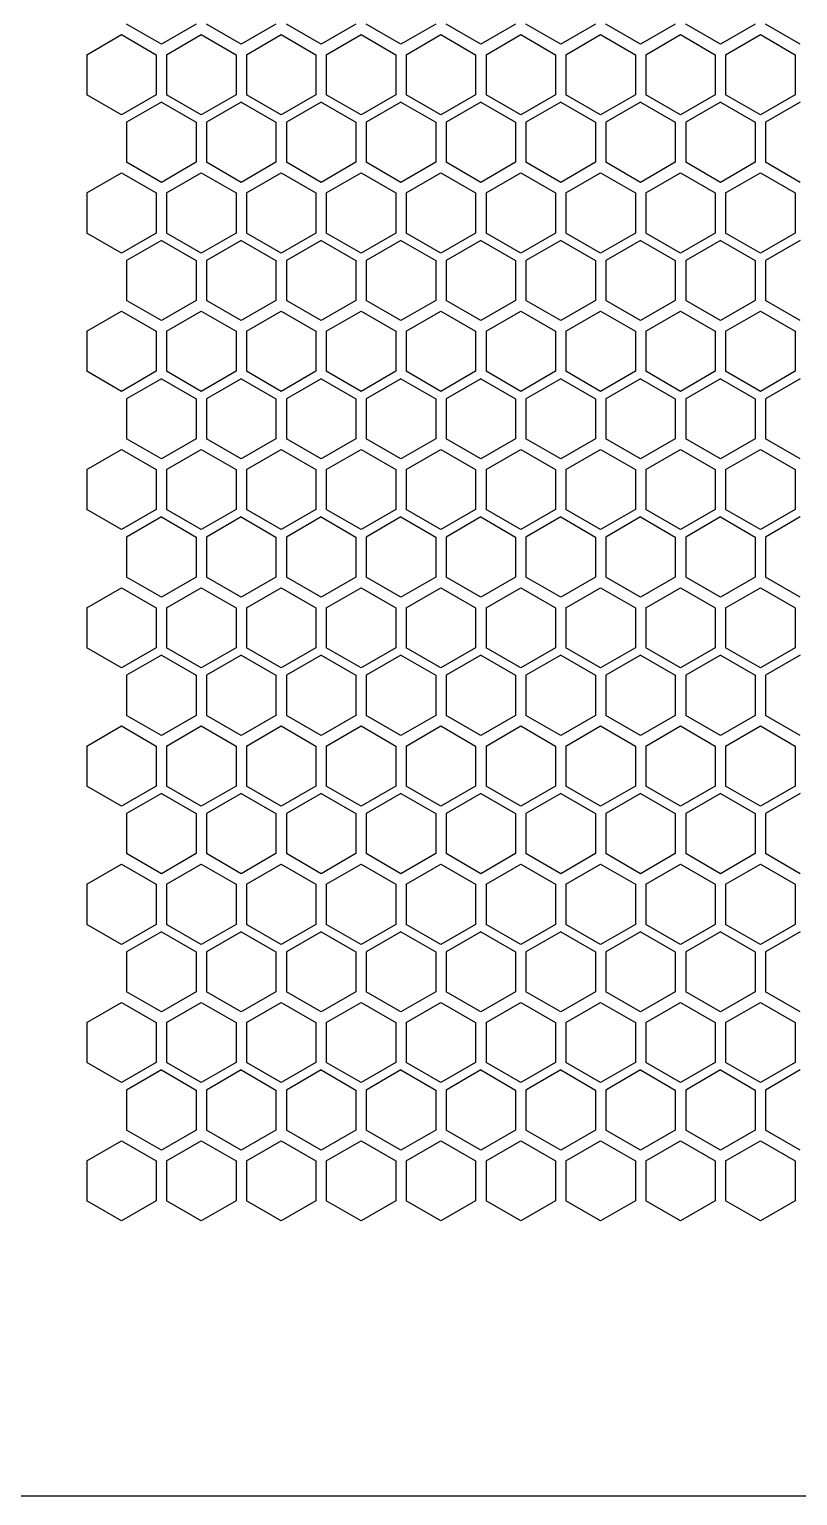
# Model space of a CAD drawing. Header units: millimetres. Extents: x 55614 to 110757, y -66981 to -47484.
# Drawn here: x 78758 to 78846.5, y -54845.5 to -54676.6 of the extents above; entities that cross this region are included whole.
import ezdxf

# ---------------------------------------------------------------- set-up
doc = ezdxf.new("R2010")
doc.units = ezdxf.units.MM
doc.layers.add('4215-0412-2-1_0', color=7, linetype='Continuous')
doc.layers.add('THICK', color=7, linetype='Continuous', lineweight=0)

# ---------------------------------------------------------------- blocks, each defined once
blk = doc.blocks.new('RU67I6756')
at = {"layer": '4215-0412-2-1_0', "color": 0, "linetype": 'Continuous'}
for p, q in [((25474.06, 16458.6), (25470.06, 16460.91)), ((25478.06, 16460.91), (25474.06, 16458.6)), ((25483.26, 16458.6), (25479.26, 16460.91)), ((25487.26, 16460.91), (25483.26, 16458.6)), ((25492.46, 16458.6), (25488.46, 16460.91)), ((25496.46, 16460.91), (25492.46, 16458.6)), ((25501.66, 16458.6), (25497.66, 16460.91)), ((25505.66, 16460.91), (25501.66, 16458.6)), ((25510.86, 16458.6), (25506.86, 16460.91)), ((25514.86, 16460.91), (25510.86, 16458.6)), ((25520.06, 16458.6), (25516.06, 16460.91)), ((25524.06, 16460.91), (25520.06, 16458.6)), ((25529.26, 16458.6), (25525.26, 16460.91)), ((25533.26, 16460.91), (25529.26, 16458.6)), ((25538.46, 16458.6), (25534.46, 16460.91)), ((25542.46, 16460.91), (25538.46, 16458.6)), ((25547.66, 16458.6), (25543.66, 16460.91)), ((25465.46, 16457.38), (25469.46, 16459.69)), ((25469.46, 16459.69), (25473.46, 16457.38)), ((25474.66, 16457.38), (25478.66, 16459.69)), ((25478.66, 16459.69), (25482.66, 16457.38)), ((25483.86, 16457.38), (25487.86, 16459.69)), ((25487.86, 16459.69), (25491.86, 16457.38)), ((25493.06, 16457.38), (25497.06, 16459.69)), ((25497.06, 16459.69), (25501.06, 16457.38)), ((25502.26, 16457.38), (25506.26, 16459.69)), ((25506.26, 16459.69), (25510.26, 16457.38)), ((25511.46, 16457.38), (25515.46, 16459.69)), ((25515.46, 16459.69), (25519.46, 16457.38)), ((25520.66, 16457.38), (25524.66, 16459.69)), ((25524.66, 16459.69), (25528.66, 16457.38)), ((25529.86, 16457.38), (25533.86, 16459.69)), ((25533.86, 16459.69), (25537.86, 16457.38)), ((25539.06, 16457.38), (25543.06, 16459.69)), ((25543.06, 16459.69), (25547.06, 16457.38)), ((25465.46, 16457.38), (25465.46, 16452.76)), ((25473.46, 16457.38), (25473.46, 16452.76)), ((25474.66, 16457.38), (25474.66, 16452.76)), ((25482.66, 16457.38), (25482.66, 16452.76)), ((25483.86, 16457.38), (25483.86, 16452.76)), ((25491.86, 16457.38), (25491.86, 16452.76)), ((25493.06, 16457.38), (25493.06, 16452.76)), ((25501.06, 16457.38), (25501.06, 16452.76)), ((25502.26, 16457.38), (25502.26, 16452.76)), ((25510.26, 16457.38), (25510.26, 16452.76)), ((25511.46, 16457.38), (25511.46, 16452.76)), ((25519.46, 16457.38), (25519.46, 16452.76)), ((25520.66, 16457.38), (25520.66, 16452.76)), ((25528.66, 16457.38), (25528.66, 16452.76)), ((25529.86, 16457.38), (25529.86, 16452.76)), ((25537.86, 16457.38), (25537.86, 16452.76)), ((25539.06, 16457.38), (25539.06, 16452.76)), ((25547.06, 16457.38), (25547.06, 16452.76)), ((25469.46, 16450.45), (25465.46, 16452.76)), ((25473.46, 16452.76), (25469.46, 16450.45)), ((25478.66, 16450.45), (25474.66, 16452.76)), ((25482.66, 16452.76), (25478.66, 16450.45)), ((25487.86, 16450.45), (25483.86, 16452.76)), ((25491.86, 16452.76), (25487.86, 16450.45)), ((25497.06, 16450.45), (25493.06, 16452.76)), ((25501.06, 16452.76), (25497.06, 16450.45)), ((25506.26, 16450.45), (25502.26, 16452.76)), ((25510.26, 16452.76), (25506.26, 16450.45)), ((25515.46, 16450.45), (25511.46, 16452.76)), ((25519.46, 16452.76), (25515.46, 16450.45)), ((25524.66, 16450.45), (25520.66, 16452.76)), ((25528.66, 16452.76), (25524.66, 16450.45)), ((25533.86, 16450.45), (25529.86, 16452.76)), ((25537.86, 16452.76), (25533.86, 16450.45)), ((25543.06, 16450.45), (25539.06, 16452.76)), ((25547.06, 16452.76), (25543.06, 16450.45)), ((25474.06, 16451.91), (25470.06, 16449.6)), ((25474.06, 16451.91), (25478.06, 16449.6)), ((25483.26, 16451.91), (25479.26, 16449.6)), ((25483.26, 16451.91), (25487.26, 16449.6)), ((25492.46, 16451.91), (25488.46, 16449.6)), ((25492.46, 16451.91), (25496.46, 16449.6)), ((25501.66, 16451.91), (25497.66, 16449.6)), ((25501.66, 16451.91), (25505.66, 16449.6)), ((25510.86, 16451.91), (25506.86, 16449.6)), ((25510.86, 16451.91), (25514.86, 16449.6)), ((25520.06, 16451.91), (25516.06, 16449.6)), ((25520.06, 16451.91), (25524.06, 16449.6)), ((25529.26, 16451.91), (25525.26, 16449.6)), ((25529.26, 16451.91), (25533.26, 16449.6)), ((25538.46, 16451.91), (25534.46, 16449.6)), ((25538.46, 16451.91), (25542.46, 16449.6)), ((25547.66, 16451.91), (25543.66, 16449.6)), ((25470.06, 16449.6), (25470.06, 16444.98)), ((25478.06, 16449.6), (25478.06, 16444.98)), ((25479.26, 16449.6), (25479.26, 16444.98)), ((25487.26, 16449.6), (25487.26, 16444.98)), ((25488.46, 16449.6), (25488.46, 16444.98)), ((25496.46, 16449.6), (25496.46, 16444.98)), ((25497.66, 16449.6), (25497.66, 16444.98)), ((25505.66, 16449.6), (25505.66, 16444.98)), ((25506.86, 16449.6), (25506.86, 16444.98)), ((25514.86, 16449.6), (25514.86, 16444.98)), ((25516.06, 16449.6), (25516.06, 16444.98)), ((25524.06, 16449.6), (25524.06, 16444.98)), ((25525.26, 16449.6), (25525.26, 16444.98)), ((25533.26, 16449.6), (25533.26, 16444.98)), ((25534.46, 16449.6), (25534.46, 16444.98)), ((25542.46, 16449.6), (25542.46, 16444.98)), ((25543.66, 16449.6), (25543.66, 16444.98)), ((25474.06, 16442.67), (25470.06, 16444.98)), ((25478.06, 16444.98), (25474.06, 16442.67)), ((25483.26, 16442.67), (25479.26, 16444.98)), ((25487.26, 16444.98), (25483.26, 16442.67)), ((25492.46, 16442.67), (25488.46, 16444.98)), ((25496.46, 16444.98), (25492.46, 16442.67)), ((25501.66, 16442.67), (25497.66, 16444.98)), ((25505.66, 16444.98), (25501.66, 16442.67)), ((25510.86, 16442.67), (25506.86, 16444.98)), ((25514.86, 16444.98), (25510.86, 16442.67)), ((25520.06, 16442.67), (25516.06, 16444.98)), ((25524.06, 16444.98), (25520.06, 16442.67)), ((25529.26, 16442.67), (25525.26, 16444.98)), ((25533.26, 16444.98), (25529.26, 16442.67)), ((25538.46, 16442.67), (25534.46, 16444.98)), ((25542.46, 16444.98), (25538.46, 16442.67)), ((25547.66, 16442.67), (25543.66, 16444.98)), ((25465.46, 16441.45), (25469.46, 16443.76)), ((25469.46, 16443.76), (25473.46, 16441.45)), ((25474.66, 16441.45), (25478.66, 16443.76)), ((25478.66, 16443.76), (25482.66, 16441.45)), ((25483.86, 16441.45), (25487.86, 16443.76)), ((25487.86, 16443.76), (25491.86, 16441.45)), ((25493.06, 16441.45), (25497.06, 16443.76)), ((25497.06, 16443.76), (25501.06, 16441.45)), ((25502.26, 16441.45), (25506.26, 16443.76)), ((25506.26, 16443.76), (25510.26, 16441.45)), ((25511.46, 16441.45), (25515.46, 16443.76)), ((25515.46, 16443.76), (25519.46, 16441.45)), ((25520.66, 16441.45), (25524.66, 16443.76)), ((25524.66, 16443.76), (25528.66, 16441.45)), ((25529.86, 16441.45), (25533.86, 16443.76)), ((25533.86, 16443.76), (25537.86, 16441.45)), ((25539.06, 16441.45), (25543.06, 16443.76)), ((25543.06, 16443.76), (25547.06, 16441.45)), ((25465.46, 16441.45), (25465.46, 16436.83)), ((25473.46, 16441.45), (25473.46, 16436.83)), ((25474.66, 16441.45), (25474.66, 16436.83)), ((25482.66, 16441.45), (25482.66, 16436.83)), ((25483.86, 16441.45), (25483.86, 16436.83)), ((25491.86, 16441.45), (25491.86, 16436.83)), ((25493.06, 16441.45), (25493.06, 16436.83)), ((25501.06, 16441.45), (25501.06, 16436.83)), ((25502.26, 16441.45), (25502.26, 16436.83)), ((25510.26, 16441.45), (25510.26, 16436.83)), ((25511.46, 16441.45), (25511.46, 16436.83)), ((25519.46, 16441.45), (25519.46, 16436.83)), ((25520.66, 16441.45), (25520.66, 16436.83)), ((25528.66, 16441.45), (25528.66, 16436.83)), ((25529.86, 16441.45), (25529.86, 16436.83)), ((25537.86, 16441.45), (25537.86, 16436.83)), ((25539.06, 16441.45), (25539.06, 16436.83)), ((25547.06, 16441.45), (25547.06, 16436.83)), ((25469.46, 16434.52), (25465.46, 16436.83)), ((25473.46, 16436.83), (25469.46, 16434.52)), ((25474.06, 16435.98), (25470.06, 16433.67)), ((25474.06, 16435.98), (25478.06, 16433.67)), ((25478.66, 16434.52), (25474.66, 16436.83)), ((25482.66, 16436.83), (25478.66, 16434.52)), ((25483.26, 16435.98), (25479.26, 16433.67)), ((25483.26, 16435.98), (25487.26, 16433.67)), ((25487.86, 16434.52), (25483.86, 16436.83)), ((25491.86, 16436.83), (25487.86, 16434.52)), ((25492.46, 16435.98), (25488.46, 16433.67)), ((25492.46, 16435.98), (25496.46, 16433.67)), ((25497.06, 16434.52), (25493.06, 16436.83)), ((25501.06, 16436.83), (25497.06, 16434.52)), ((25501.66, 16435.98), (25497.66, 16433.67)), ((25501.66, 16435.98), (25505.66, 16433.67)), ((25506.26, 16434.52), (25502.26, 16436.83)), ((25510.26, 16436.83), (25506.26, 16434.52)), ((25510.86, 16435.98), (25506.86, 16433.67)), ((25510.86, 16435.98), (25514.86, 16433.67)), ((25515.46, 16434.52), (25511.46, 16436.83)), ((25519.46, 16436.83), (25515.46, 16434.52)), ((25520.06, 16435.98), (25516.06, 16433.67)), ((25520.06, 16435.98), (25524.06, 16433.67)), ((25524.66, 16434.52), (25520.66, 16436.83)), ((25528.66, 16436.83), (25524.66, 16434.52)), ((25529.26, 16435.98), (25525.26, 16433.67)), ((25529.26, 16435.98), (25533.26, 16433.67)), ((25533.86, 16434.52), (25529.86, 16436.83)), ((25537.86, 16436.83), (25533.86, 16434.52)), ((25538.46, 16435.98), (25534.46, 16433.67)), ((25538.46, 16435.98), (25542.46, 16433.67)), ((25543.06, 16434.52), (25539.06, 16436.83)), ((25547.06, 16436.83), (25543.06, 16434.52)), ((25547.66, 16435.98), (25543.66, 16433.67)), ((25470.06, 16433.67), (25470.06, 16429.05)), ((25478.06, 16433.67), (25478.06, 16429.05)), ((25479.26, 16433.67), (25479.26, 16429.05)), ((25487.26, 16433.67), (25487.26, 16429.05)), ((25488.46, 16433.67), (25488.46, 16429.05)), ((25496.46, 16433.67), (25496.46, 16429.05)), ((25497.66, 16433.67), (25497.66, 16429.05)), ((25505.66, 16433.67), (25505.66, 16429.05)), ((25506.86, 16433.67), (25506.86, 16429.05)), ((25514.86, 16433.67), (25514.86, 16429.05)), ((25516.06, 16433.67), (25516.06, 16429.05)), ((25524.06, 16433.67), (25524.06, 16429.05)), ((25525.26, 16433.67), (25525.26, 16429.05)), ((25533.26, 16433.67), (25533.26, 16429.05)), ((25534.46, 16433.67), (25534.46, 16429.05)), ((25542.46, 16433.67), (25542.46, 16429.05)), ((25543.66, 16433.67), (25543.66, 16429.05)), ((25474.06, 16426.74), (25470.06, 16429.05)), ((25478.06, 16429.05), (25474.06, 16426.74)), ((25483.26, 16426.74), (25479.26, 16429.05)), ((25487.26, 16429.05), (25483.26, 16426.74)), ((25492.46, 16426.74), (25488.46, 16429.05)), ((25496.46, 16429.05), (25492.46, 16426.74)), ((25501.66, 16426.74), (25497.66, 16429.05)), ((25505.66, 16429.05), (25501.66, 16426.74)), ((25510.86, 16426.74), (25506.86, 16429.05)), ((25514.86, 16429.05), (25510.86, 16426.74)), ((25520.06, 16426.74), (25516.06, 16429.05)), ((25524.06, 16429.05), (25520.06, 16426.74)), ((25529.26, 16426.74), (25525.26, 16429.05)), ((25533.26, 16429.05), (25529.26, 16426.74)), ((25538.46, 16426.74), (25534.46, 16429.05)), ((25542.46, 16429.05), (25538.46, 16426.74)), ((25547.66, 16426.74), (25543.66, 16429.05)), ((25465.46, 16425.52), (25469.46, 16427.83)), ((25469.46, 16427.83), (25473.46, 16425.52)), ((25474.66, 16425.52), (25478.66, 16427.83)), ((25478.66, 16427.83), (25482.66, 16425.52)), ((25483.86, 16425.52), (25487.86, 16427.83)), ((25487.86, 16427.83), (25491.86, 16425.52)), ((25493.06, 16425.52), (25497.06, 16427.83)), ((25497.06, 16427.83), (25501.06, 16425.52)), ((25502.26, 16425.52), (25506.26, 16427.83)), ((25506.26, 16427.83), (25510.26, 16425.52)), ((25511.46, 16425.52), (25515.46, 16427.83)), ((25515.46, 16427.83), (25519.46, 16425.52)), ((25520.66, 16425.52), (25524.66, 16427.83)), ((25524.66, 16427.83), (25528.66, 16425.52)), ((25529.86, 16425.52), (25533.86, 16427.83)), ((25533.86, 16427.83), (25537.86, 16425.52)), ((25539.06, 16425.52), (25543.06, 16427.83)), ((25543.06, 16427.83), (25547.06, 16425.52)), ((25465.46, 16425.52), (25465.46, 16420.9)), ((25473.46, 16425.52), (25473.46, 16420.9)), ((25474.66, 16425.52), (25474.66, 16420.9)), ((25482.66, 16425.52), (25482.66, 16420.9)), ((25483.86, 16425.52), (25483.86, 16420.9)), ((25491.86, 16425.52), (25491.86, 16420.9)), ((25493.06, 16425.52), (25493.06, 16420.9)), ((25501.06, 16425.52), (25501.06, 16420.9)), ((25502.26, 16425.52), (25502.26, 16420.9)), ((25510.26, 16425.52), (25510.26, 16420.9)), ((25511.46, 16425.52), (25511.46, 16420.9)), ((25519.46, 16425.52), (25519.46, 16420.9)), ((25520.66, 16425.52), (25520.66, 16420.9)), ((25528.66, 16425.52), (25528.66, 16420.9)), ((25529.86, 16425.52), (25529.86, 16420.9)), ((25537.86, 16425.52), (25537.86, 16420.9)), ((25539.06, 16425.52), (25539.06, 16420.9)), ((25547.06, 16425.52), (25547.06, 16420.9)), ((25469.46, 16418.59), (25465.46, 16420.9)), ((25473.46, 16420.9), (25469.46, 16418.59)), ((25478.66, 16418.59), (25474.66, 16420.9)), ((25482.66, 16420.9), (25478.66, 16418.59)), ((25487.86, 16418.59), (25483.86, 16420.9)), ((25491.86, 16420.9), (25487.86, 16418.59)), ((25497.06, 16418.59), (25493.06, 16420.9)), ((25501.06, 16420.9), (25497.06, 16418.59)), ((25506.26, 16418.59), (25502.26, 16420.9)), ((25510.26, 16420.9), (25506.26, 16418.59)), ((25515.46, 16418.59), (25511.46, 16420.9)), ((25519.46, 16420.9), (25515.46, 16418.59)), ((25524.66, 16418.59), (25520.66, 16420.9)), ((25528.66, 16420.9), (25524.66, 16418.59)), ((25533.86, 16418.59), (25529.86, 16420.9)), ((25537.86, 16420.9), (25533.86, 16418.59)), ((25543.06, 16418.59), (25539.06, 16420.9)), ((25547.06, 16420.9), (25543.06, 16418.59)), ((25474.06, 16420.05), (25470.06, 16417.74)), ((25474.06, 16420.05), (25478.06, 16417.74)), ((25483.26, 16420.05), (25479.26, 16417.74)), ((25483.26, 16420.05), (25487.26, 16417.74)), ((25492.46, 16420.05), (25488.46, 16417.74)), ((25492.46, 16420.05), (25496.46, 16417.74)), ((25501.66, 16420.05), (25497.66, 16417.74)), ((25501.66, 16420.05), (25505.66, 16417.74)), ((25510.86, 16420.05), (25506.86, 16417.74)), ((25510.86, 16420.05), (25514.86, 16417.74)), ((25520.06, 16420.05), (25516.06, 16417.74)), ((25520.06, 16420.05), (25524.06, 16417.74)), ((25529.26, 16420.05), (25525.26, 16417.74)), ((25529.26, 16420.05), (25533.26, 16417.74)), ((25538.46, 16420.05), (25534.46, 16417.74)), ((25538.46, 16420.05), (25542.46, 16417.74)), ((25547.66, 16420.05), (25543.66, 16417.74)), ((25470.06, 16417.74), (25470.06, 16413.12)), ((25478.06, 16417.74), (25478.06, 16413.12)), ((25479.26, 16417.74), (25479.26, 16413.12)), ((25487.26, 16417.74), (25487.26, 16413.12)), ((25488.46, 16417.74), (25488.46, 16413.12)), ((25496.46, 16417.74), (25496.46, 16413.12)), ((25497.66, 16417.74), (25497.66, 16413.12)), ((25505.66, 16417.74), (25505.66, 16413.12)), ((25506.86, 16417.74), (25506.86, 16413.12)), ((25514.86, 16417.74), (25514.86, 16413.12)), ((25516.06, 16417.74), (25516.06, 16413.12)), ((25524.06, 16417.74), (25524.06, 16413.12)), ((25525.26, 16417.74), (25525.26, 16413.12)), ((25533.26, 16417.74), (25533.26, 16413.12)), ((25534.46, 16417.74), (25534.46, 16413.12)), ((25542.46, 16417.74), (25542.46, 16413.12)), ((25543.66, 16417.74), (25543.66, 16413.12)), ((25465.46, 16409.59), (25469.46, 16411.9)), ((25469.46, 16411.9), (25473.46, 16409.59)), ((25474.06, 16410.81), (25470.06, 16413.12)), ((25478.06, 16413.12), (25474.06, 16410.81)), ((25474.66, 16409.59), (25478.66, 16411.9)), ((25478.66, 16411.9), (25482.66, 16409.59)), ((25483.26, 16410.81), (25479.26, 16413.12)), ((25487.26, 16413.12), (25483.26, 16410.81)), ((25483.86, 16409.59), (25487.86, 16411.9)), ((25487.86, 16411.9), (25491.86, 16409.59)), ((25492.46, 16410.81), (25488.46, 16413.12)), ((25496.46, 16413.12), (25492.46, 16410.81)), ((25493.06, 16409.59), (25497.06, 16411.9)), ((25497.06, 16411.9), (25501.06, 16409.59)), ((25501.66, 16410.81), (25497.66, 16413.12)), ((25505.66, 16413.12), (25501.66, 16410.81)), ((25502.26, 16409.59), (25506.26, 16411.9)), ((25506.26, 16411.9), (25510.26, 16409.59)), ((25510.86, 16410.81), (25506.86, 16413.12)), ((25514.86, 16413.12), (25510.86, 16410.81)), ((25511.46, 16409.59), (25515.46, 16411.9)), ((25515.46, 16411.9), (25519.46, 16409.59)), ((25520.06, 16410.81), (25516.06, 16413.12)), ((25524.06, 16413.12), (25520.06, 16410.81)), ((25520.66, 16409.59), (25524.66, 16411.9)), ((25524.66, 16411.9), (25528.66, 16409.59)), ((25529.26, 16410.81), (25525.26, 16413.12)), ((25533.26, 16413.12), (25529.26, 16410.81)), ((25529.86, 16409.59), (25533.86, 16411.9)), ((25533.86, 16411.9), (25537.86, 16409.59)), ((25538.46, 16410.81), (25534.46, 16413.12)), ((25542.46, 16413.12), (25538.46, 16410.81)), ((25539.06, 16409.59), (25543.06, 16411.9)), ((25543.06, 16411.9), (25547.06, 16409.59)), ((25547.66, 16410.81), (25543.66, 16413.12)), ((25465.46, 16409.59), (25465.46, 16404.97)), ((25473.46, 16409.59), (25473.46, 16404.97)), ((25474.66, 16409.59), (25474.66, 16404.97)), ((25482.66, 16409.59), (25482.66, 16404.97)), ((25483.86, 16409.59), (25483.86, 16404.97)), ((25491.86, 16409.59), (25491.86, 16404.97)), ((25493.06, 16409.59), (25493.06, 16404.97)), ((25501.06, 16409.59), (25501.06, 16404.97)), ((25502.26, 16409.59), (25502.26, 16404.97)), ((25510.26, 16409.59), (25510.26, 16404.97)), ((25511.46, 16409.59), (25511.46, 16404.97)), ((25519.46, 16409.59), (25519.46, 16404.97)), ((25520.66, 16409.59), (25520.66, 16404.97)), ((25528.66, 16409.59), (25528.66, 16404.97)), ((25529.86, 16409.59), (25529.86, 16404.97)), ((25537.86, 16409.59), (25537.86, 16404.97)), ((25539.06, 16409.59), (25539.06, 16404.97)), ((25547.06, 16409.59), (25547.06, 16404.97)), ((25469.46, 16402.66), (25465.46, 16404.97)), ((25473.46, 16404.97), (25469.46, 16402.66)), ((25474.06, 16404.12), (25470.06, 16401.81)), ((25474.06, 16404.12), (25478.06, 16401.81)), ((25478.66, 16402.66), (25474.66, 16404.97)), ((25482.66, 16404.97), (25478.66, 16402.66)), ((25483.26, 16404.12), (25479.26, 16401.81)), ((25483.26, 16404.12), (25487.26, 16401.81)), ((25487.86, 16402.66), (25483.86, 16404.97)), ((25491.86, 16404.97), (25487.86, 16402.66)), ((25492.46, 16404.12), (25488.46, 16401.81)), ((25492.46, 16404.12), (25496.46, 16401.81)), ((25497.06, 16402.66), (25493.06, 16404.97)), ((25501.06, 16404.97), (25497.06, 16402.66)), ((25501.66, 16404.12), (25497.66, 16401.81)), ((25501.66, 16404.12), (25505.66, 16401.81)), ((25506.26, 16402.66), (25502.26, 16404.97)), ((25510.26, 16404.97), (25506.26, 16402.66)), ((25510.86, 16404.12), (25506.86, 16401.81)), ((25510.86, 16404.12), (25514.86, 16401.81)), ((25515.46, 16402.66), (25511.46, 16404.97)), ((25519.46, 16404.97), (25515.46, 16402.66)), ((25520.06, 16404.12), (25516.06, 16401.81)), ((25520.06, 16404.12), (25524.06, 16401.81)), ((25524.66, 16402.66), (25520.66, 16404.97)), ((25528.66, 16404.97), (25524.66, 16402.66)), ((25529.26, 16404.12), (25525.26, 16401.81)), ((25529.26, 16404.12), (25533.26, 16401.81)), ((25533.86, 16402.66), (25529.86, 16404.97)), ((25537.86, 16404.97), (25533.86, 16402.66)), ((25538.46, 16404.12), (25534.46, 16401.81)), ((25538.46, 16404.12), (25542.46, 16401.81)), ((25543.06, 16402.66), (25539.06, 16404.97)), ((25547.06, 16404.97), (25543.06, 16402.66)), ((25547.66, 16404.12), (25543.66, 16401.81)), ((25470.06, 16401.81), (25470.06, 16397.19)), ((25478.06, 16401.81), (25478.06, 16397.19)), ((25479.26, 16401.81), (25479.26, 16397.19)), ((25487.26, 16401.81), (25487.26, 16397.19)), ((25488.46, 16401.81), (25488.46, 16397.19)), ((25496.46, 16401.81), (25496.46, 16397.19)), ((25497.66, 16401.81), (25497.66, 16397.19)), ((25505.66, 16401.81), (25505.66, 16397.19)), ((25506.86, 16401.81), (25506.86, 16397.19)), ((25514.86, 16401.81), (25514.86, 16397.19)), ((25516.06, 16401.81), (25516.06, 16397.19)), ((25524.06, 16401.81), (25524.06, 16397.19)), ((25525.26, 16401.81), (25525.26, 16397.19)), ((25533.26, 16401.81), (25533.26, 16397.19)), ((25534.46, 16401.81), (25534.46, 16397.19)), ((25542.46, 16401.81), (25542.46, 16397.19)), ((25543.66, 16401.81), (25543.66, 16397.19)), ((25474.06, 16394.88), (25470.06, 16397.19)), ((25478.06, 16397.19), (25474.06, 16394.88)), ((25483.26, 16394.88), (25479.26, 16397.19)), ((25487.26, 16397.19), (25483.26, 16394.88)), ((25492.46, 16394.88), (25488.46, 16397.19)), ((25496.46, 16397.19), (25492.46, 16394.88)), ((25501.66, 16394.88), (25497.66, 16397.19)), ((25505.66, 16397.19), (25501.66, 16394.88)), ((25510.86, 16394.88), (25506.86, 16397.19)), ((25514.86, 16397.19), (25510.86, 16394.88)), ((25520.06, 16394.88), (25516.06, 16397.19)), ((25524.06, 16397.19), (25520.06, 16394.88)), ((25529.26, 16394.88), (25525.26, 16397.19)), ((25533.26, 16397.19), (25529.26, 16394.88)), ((25538.46, 16394.88), (25534.46, 16397.19)), ((25542.46, 16397.19), (25538.46, 16394.88)), ((25547.66, 16394.88), (25543.66, 16397.19)), ((25465.46, 16393.66), (25469.46, 16395.97)), ((25469.46, 16395.97), (25473.46, 16393.66)), ((25474.66, 16393.66), (25478.66, 16395.97)), ((25478.66, 16395.97), (25482.66, 16393.66)), ((25483.86, 16393.66), (25487.86, 16395.97)), ((25487.86, 16395.97), (25491.86, 16393.66)), ((25493.06, 16393.66), (25497.06, 16395.97)), ((25497.06, 16395.97), (25501.06, 16393.66)), ((25502.26, 16393.66), (25506.26, 16395.97)), ((25506.26, 16395.97), (25510.26, 16393.66)), ((25511.46, 16393.66), (25515.46, 16395.97)), ((25515.46, 16395.97), (25519.46, 16393.66)), ((25520.66, 16393.66), (25524.66, 16395.97)), ((25524.66, 16395.97), (25528.66, 16393.66)), ((25529.86, 16393.66), (25533.86, 16395.97)), ((25533.86, 16395.97), (25537.86, 16393.66)), ((25539.06, 16393.66), (25543.06, 16395.97)), ((25543.06, 16395.97), (25547.06, 16393.66)), ((25465.46, 16393.66), (25465.46, 16389.04)), ((25473.46, 16393.66), (25473.46, 16389.04)), ((25474.66, 16393.66), (25474.66, 16389.04)), ((25482.66, 16393.66), (25482.66, 16389.04)), ((25483.86, 16393.66), (25483.86, 16389.04)), ((25491.86, 16393.66), (25491.86, 16389.04)), ((25493.06, 16393.66), (25493.06, 16389.04)), ((25501.06, 16393.66), (25501.06, 16389.04)), ((25502.26, 16393.66), (25502.26, 16389.04)), ((25510.26, 16393.66), (25510.26, 16389.04)), ((25511.46, 16393.66), (25511.46, 16389.04)), ((25519.46, 16393.66), (25519.46, 16389.04)), ((25520.66, 16393.66), (25520.66, 16389.04)), ((25528.66, 16393.66), (25528.66, 16389.04)), ((25529.86, 16393.66), (25529.86, 16389.04)), ((25537.86, 16393.66), (25537.86, 16389.04)), ((25539.06, 16393.66), (25539.06, 16389.04)), ((25547.06, 16393.66), (25547.06, 16389.04)), ((25469.46, 16386.73), (25465.46, 16389.04)), ((25473.46, 16389.04), (25469.46, 16386.73)), ((25474.06, 16388.19), (25470.06, 16385.88)), ((25474.06, 16388.19), (25478.06, 16385.88)), ((25478.66, 16386.73), (25474.66, 16389.04)), ((25482.66, 16389.04), (25478.66, 16386.73)), ((25483.26, 16388.19), (25479.26, 16385.88)), ((25483.26, 16388.19), (25487.26, 16385.88)), ((25487.86, 16386.73), (25483.86, 16389.04)), ((25491.86, 16389.04), (25487.86, 16386.73)), ((25492.46, 16388.19), (25488.46, 16385.88)), ((25492.46, 16388.19), (25496.46, 16385.88)), ((25497.06, 16386.73), (25493.06, 16389.04)), ((25501.06, 16389.04), (25497.06, 16386.73)), ((25501.66, 16388.19), (25497.66, 16385.88)), ((25501.66, 16388.19), (25505.66, 16385.88)), ((25506.26, 16386.73), (25502.26, 16389.04)), ((25510.26, 16389.04), (25506.26, 16386.73)), ((25510.86, 16388.19), (25506.86, 16385.88)), ((25510.86, 16388.19), (25514.86, 16385.88)), ((25515.46, 16386.73), (25511.46, 16389.04)), ((25519.46, 16389.04), (25515.46, 16386.73)), ((25520.06, 16388.19), (25516.06, 16385.88)), ((25520.06, 16388.19), (25524.06, 16385.88)), ((25524.66, 16386.73), (25520.66, 16389.04)), ((25528.66, 16389.04), (25524.66, 16386.73)), ((25529.26, 16388.19), (25525.26, 16385.88)), ((25529.26, 16388.19), (25533.26, 16385.88)), ((25533.86, 16386.73), (25529.86, 16389.04)), ((25537.86, 16389.04), (25533.86, 16386.73)), ((25538.46, 16388.19), (25534.46, 16385.88)), ((25538.46, 16388.19), (25542.46, 16385.88)), ((25543.06, 16386.73), (25539.06, 16389.04)), ((25547.06, 16389.04), (25543.06, 16386.73)), ((25547.66, 16388.19), (25543.66, 16385.88)), ((25470.06, 16385.88), (25470.06, 16381.26)), ((25478.06, 16385.88), (25478.06, 16381.26)), ((25479.26, 16385.88), (25479.26, 16381.26)), ((25487.26, 16385.88), (25487.26, 16381.26)), ((25488.46, 16385.88), (25488.46, 16381.26)), ((25496.46, 16385.88), (25496.46, 16381.26)), ((25497.66, 16385.88), (25497.66, 16381.26)), ((25505.66, 16385.88), (25505.66, 16381.26)), ((25506.86, 16385.88), (25506.86, 16381.26)), ((25514.86, 16385.88), (25514.86, 16381.26)), ((25516.06, 16385.88), (25516.06, 16381.26)), ((25524.06, 16385.88), (25524.06, 16381.26)), ((25525.26, 16385.88), (25525.26, 16381.26)), ((25533.26, 16385.88), (25533.26, 16381.26)), ((25534.46, 16385.88), (25534.46, 16381.26)), ((25542.46, 16385.88), (25542.46, 16381.26)), ((25543.66, 16385.88), (25543.66, 16381.26)), ((25465.46, 16377.73), (25469.46, 16380.04)), ((25469.46, 16380.04), (25473.46, 16377.73)), ((25474.06, 16378.95), (25470.06, 16381.26)), ((25478.06, 16381.26), (25474.06, 16378.95)), ((25474.66, 16377.73), (25478.66, 16380.04)), ((25478.66, 16380.04), (25482.66, 16377.73)), ((25483.26, 16378.95), (25479.26, 16381.26)), ((25487.26, 16381.26), (25483.26, 16378.95)), ((25483.86, 16377.73), (25487.86, 16380.04)), ((25487.86, 16380.04), (25491.86, 16377.73)), ((25492.46, 16378.95), (25488.46, 16381.26)), ((25496.46, 16381.26), (25492.46, 16378.95)), ((25493.06, 16377.73), (25497.06, 16380.04)), ((25497.06, 16380.04), (25501.06, 16377.73)), ((25501.66, 16378.95), (25497.66, 16381.26)), ((25505.66, 16381.26), (25501.66, 16378.95)), ((25502.26, 16377.73), (25506.26, 16380.04)), ((25506.26, 16380.04), (25510.26, 16377.73)), ((25510.86, 16378.95), (25506.86, 16381.26)), ((25514.86, 16381.26), (25510.86, 16378.95)), ((25511.46, 16377.73), (25515.46, 16380.04)), ((25515.46, 16380.04), (25519.46, 16377.73)), ((25520.06, 16378.95), (25516.06, 16381.26)), ((25524.06, 16381.26), (25520.06, 16378.95)), ((25520.66, 16377.73), (25524.66, 16380.04)), ((25524.66, 16380.04), (25528.66, 16377.73)), ((25529.26, 16378.95), (25525.26, 16381.26)), ((25533.26, 16381.26), (25529.26, 16378.95)), ((25529.86, 16377.73), (25533.86, 16380.04)), ((25533.86, 16380.04), (25537.86, 16377.73)), ((25538.46, 16378.95), (25534.46, 16381.26)), ((25542.46, 16381.26), (25538.46, 16378.95)), ((25539.06, 16377.73), (25543.06, 16380.04)), ((25543.06, 16380.04), (25547.06, 16377.73)), ((25547.66, 16378.95), (25543.66, 16381.26)), ((25465.46, 16377.73), (25465.46, 16373.11)), ((25473.46, 16377.73), (25473.46, 16373.11)), ((25474.66, 16377.73), (25474.66, 16373.11)), ((25482.66, 16377.73), (25482.66, 16373.11)), ((25483.86, 16377.73), (25483.86, 16373.11)), ((25491.86, 16377.73), (25491.86, 16373.11)), ((25493.06, 16377.73), (25493.06, 16373.11)), ((25501.06, 16377.73), (25501.06, 16373.11)), ((25502.26, 16377.73), (25502.26, 16373.11)), ((25510.26, 16377.73), (25510.26, 16373.11)), ((25511.46, 16377.73), (25511.46, 16373.11)), ((25519.46, 16377.73), (25519.46, 16373.11)), ((25520.66, 16377.73), (25520.66, 16373.11)), ((25528.66, 16377.73), (25528.66, 16373.11)), ((25529.86, 16377.73), (25529.86, 16373.11)), ((25537.86, 16377.73), (25537.86, 16373.11)), ((25539.06, 16377.73), (25539.06, 16373.11)), ((25547.06, 16377.73), (25547.06, 16373.11)), ((25469.46, 16370.8), (25465.46, 16373.11)), ((25473.46, 16373.11), (25469.46, 16370.8)), ((25478.66, 16370.8), (25474.66, 16373.11)), ((25482.66, 16373.11), (25478.66, 16370.8)), ((25487.86, 16370.8), (25483.86, 16373.11)), ((25491.86, 16373.11), (25487.86, 16370.8)), ((25497.06, 16370.8), (25493.06, 16373.11)), ((25501.06, 16373.11), (25497.06, 16370.8)), ((25506.26, 16370.8), (25502.26, 16373.11)), ((25510.26, 16373.11), (25506.26, 16370.8)), ((25515.46, 16370.8), (25511.46, 16373.11)), ((25519.46, 16373.11), (25515.46, 16370.8)), ((25524.66, 16370.8), (25520.66, 16373.11)), ((25528.66, 16373.11), (25524.66, 16370.8)), ((25533.86, 16370.8), (25529.86, 16373.11)), ((25537.86, 16373.11), (25533.86, 16370.8)), ((25543.06, 16370.8), (25539.06, 16373.11)), ((25547.06, 16373.11), (25543.06, 16370.8)), ((25474.06, 16372.26), (25470.06, 16369.95)), ((25474.06, 16372.26), (25478.06, 16369.95)), ((25483.26, 16372.26), (25479.26, 16369.95)), ((25483.26, 16372.26), (25487.26, 16369.95)), ((25492.46, 16372.26), (25488.46, 16369.95)), ((25492.46, 16372.26), (25496.46, 16369.95)), ((25501.66, 16372.26), (25497.66, 16369.95)), ((25501.66, 16372.26), (25505.66, 16369.95)), ((25510.86, 16372.26), (25506.86, 16369.95)), ((25510.86, 16372.26), (25514.86, 16369.95)), ((25520.06, 16372.26), (25516.06, 16369.95)), ((25520.06, 16372.26), (25524.06, 16369.95)), ((25529.26, 16372.26), (25525.26, 16369.95)), ((25529.26, 16372.26), (25533.26, 16369.95)), ((25538.46, 16372.26), (25534.46, 16369.95)), ((25538.46, 16372.26), (25542.46, 16369.95)), ((25547.66, 16372.26), (25543.66, 16369.95)), ((25470.06, 16369.95), (25470.06, 16365.33)), ((25478.06, 16369.95), (25478.06, 16365.33)), ((25479.26, 16369.95), (25479.26, 16365.33)), ((25487.26, 16369.95), (25487.26, 16365.33)), ((25488.46, 16369.95), (25488.46, 16365.33)), ((25496.46, 16369.95), (25496.46, 16365.33)), ((25497.66, 16369.95), (25497.66, 16365.33)), ((25505.66, 16369.95), (25505.66, 16365.33)), ((25506.86, 16369.95), (25506.86, 16365.33)), ((25514.86, 16369.95), (25514.86, 16365.33)), ((25516.06, 16369.95), (25516.06, 16365.33)), ((25524.06, 16369.95), (25524.06, 16365.33)), ((25525.26, 16369.95), (25525.26, 16365.33)), ((25533.26, 16369.95), (25533.26, 16365.33)), ((25534.46, 16369.95), (25534.46, 16365.33)), ((25542.46, 16369.95), (25542.46, 16365.33)), ((25543.66, 16369.95), (25543.66, 16365.33)), ((25474.06, 16363.02), (25470.06, 16365.33)), ((25478.06, 16365.33), (25474.06, 16363.02)), ((25483.26, 16363.02), (25479.26, 16365.33)), ((25487.26, 16365.33), (25483.26, 16363.02)), ((25492.46, 16363.02), (25488.46, 16365.33)), ((25496.46, 16365.33), (25492.46, 16363.02)), ((25501.66, 16363.02), (25497.66, 16365.33)), ((25505.66, 16365.33), (25501.66, 16363.02)), ((25510.86, 16363.02), (25506.86, 16365.33)), ((25514.86, 16365.33), (25510.86, 16363.02)), ((25520.06, 16363.02), (25516.06, 16365.33)), ((25524.06, 16365.33), (25520.06, 16363.02)), ((25529.26, 16363.02), (25525.26, 16365.33)), ((25533.26, 16365.33), (25529.26, 16363.02)), ((25538.46, 16363.02), (25534.46, 16365.33)), ((25542.46, 16365.33), (25538.46, 16363.02)), ((25547.66, 16363.02), (25543.66, 16365.33)), ((25465.46, 16361.8), (25469.46, 16364.11)), ((25469.46, 16364.11), (25473.46, 16361.8)), ((25474.66, 16361.8), (25478.66, 16364.11)), ((25478.66, 16364.11), (25482.66, 16361.8)), ((25483.86, 16361.8), (25487.86, 16364.11)), ((25487.86, 16364.11), (25491.86, 16361.8)), ((25493.06, 16361.8), (25497.06, 16364.11)), ((25497.06, 16364.11), (25501.06, 16361.8)), ((25502.26, 16361.8), (25506.26, 16364.11)), ((25506.26, 16364.11), (25510.26, 16361.8)), ((25511.46, 16361.8), (25515.46, 16364.11)), ((25515.46, 16364.11), (25519.46, 16361.8)), ((25520.66, 16361.8), (25524.66, 16364.11)), ((25524.66, 16364.11), (25528.66, 16361.8)), ((25529.86, 16361.8), (25533.86, 16364.11)), ((25533.86, 16364.11), (25537.86, 16361.8)), ((25539.06, 16361.8), (25543.06, 16364.11)), ((25543.06, 16364.11), (25547.06, 16361.8)), ((25465.46, 16361.8), (25465.46, 16357.18)), ((25473.46, 16361.8), (25473.46, 16357.18)), ((25474.66, 16361.8), (25474.66, 16357.18)), ((25482.66, 16361.8), (25482.66, 16357.18)), ((25483.86, 16361.8), (25483.86, 16357.18)), ((25491.86, 16361.8), (25491.86, 16357.18)), ((25493.06, 16361.8), (25493.06, 16357.18)), ((25501.06, 16361.8), (25501.06, 16357.18)), ((25502.26, 16361.8), (25502.26, 16357.18)), ((25510.26, 16361.8), (25510.26, 16357.18)), ((25511.46, 16361.8), (25511.46, 16357.18)), ((25519.46, 16361.8), (25519.46, 16357.18)), ((25520.66, 16361.8), (25520.66, 16357.18)), ((25528.66, 16361.8), (25528.66, 16357.18)), ((25529.86, 16361.8), (25529.86, 16357.18)), ((25537.86, 16361.8), (25537.86, 16357.18)), ((25539.06, 16361.8), (25539.06, 16357.18)), ((25547.06, 16361.8), (25547.06, 16357.18)), ((25469.46, 16354.87), (25465.46, 16357.18)), ((25473.46, 16357.18), (25469.46, 16354.87)), ((25474.06, 16356.33), (25470.06, 16354.02)), ((25474.06, 16356.33), (25478.06, 16354.02)), ((25478.66, 16354.87), (25474.66, 16357.18)), ((25482.66, 16357.18), (25478.66, 16354.87)), ((25483.26, 16356.33), (25479.26, 16354.02)), ((25483.26, 16356.33), (25487.26, 16354.02)), ((25487.86, 16354.87), (25483.86, 16357.18)), ((25491.86, 16357.18), (25487.86, 16354.87)), ((25492.46, 16356.33), (25488.46, 16354.02)), ((25492.46, 16356.33), (25496.46, 16354.02)), ((25497.06, 16354.87), (25493.06, 16357.18)), ((25501.06, 16357.18), (25497.06, 16354.87)), ((25501.66, 16356.33), (25497.66, 16354.02)), ((25501.66, 16356.33), (25505.66, 16354.02)), ((25506.26, 16354.87), (25502.26, 16357.18)), ((25510.26, 16357.18), (25506.26, 16354.87)), ((25510.86, 16356.33), (25506.86, 16354.02)), ((25510.86, 16356.33), (25514.86, 16354.02)), ((25515.46, 16354.87), (25511.46, 16357.18)), ((25519.46, 16357.18), (25515.46, 16354.87)), ((25520.06, 16356.33), (25516.06, 16354.02)), ((25520.06, 16356.33), (25524.06, 16354.02)), ((25524.66, 16354.87), (25520.66, 16357.18)), ((25528.66, 16357.18), (25524.66, 16354.87)), ((25529.26, 16356.33), (25525.26, 16354.02)), ((25529.26, 16356.33), (25533.26, 16354.02)), ((25533.86, 16354.87), (25529.86, 16357.18)), ((25537.86, 16357.18), (25533.86, 16354.87)), ((25538.46, 16356.33), (25534.46, 16354.02)), ((25538.46, 16356.33), (25542.46, 16354.02)), ((25543.06, 16354.87), (25539.06, 16357.18)), ((25547.06, 16357.18), (25543.06, 16354.87)), ((25547.66, 16356.33), (25543.66, 16354.02)), ((25470.06, 16354.02), (25470.06, 16349.4)), ((25478.06, 16354.02), (25478.06, 16349.4)), ((25479.26, 16354.02), (25479.26, 16349.4)), ((25487.26, 16354.02), (25487.26, 16349.4)), ((25488.46, 16354.02), (25488.46, 16349.4)), ((25496.46, 16354.02), (25496.46, 16349.4)), ((25497.66, 16354.02), (25497.66, 16349.4)), ((25505.66, 16354.02), (25505.66, 16349.4)), ((25506.86, 16354.02), (25506.86, 16349.4)), ((25514.86, 16354.02), (25514.86, 16349.4)), ((25516.06, 16354.02), (25516.06, 16349.4)), ((25524.06, 16354.02), (25524.06, 16349.4)), ((25525.26, 16354.02), (25525.26, 16349.4)), ((25533.26, 16354.02), (25533.26, 16349.4)), ((25534.46, 16354.02), (25534.46, 16349.4)), ((25542.46, 16354.02), (25542.46, 16349.4)), ((25543.66, 16354.02), (25543.66, 16349.4)), ((25474.06, 16347.09), (25470.06, 16349.4)), ((25478.06, 16349.4), (25474.06, 16347.09)), ((25483.26, 16347.09), (25479.26, 16349.4)), ((25487.26, 16349.4), (25483.26, 16347.09)), ((25492.46, 16347.09), (25488.46, 16349.4)), ((25496.46, 16349.4), (25492.46, 16347.09)), ((25501.66, 16347.09), (25497.66, 16349.4)), ((25505.66, 16349.4), (25501.66, 16347.09)), ((25510.86, 16347.09), (25506.86, 16349.4)), ((25514.86, 16349.4), (25510.86, 16347.09)), ((25520.06, 16347.09), (25516.06, 16349.4)), ((25524.06, 16349.4), (25520.06, 16347.09)), ((25529.26, 16347.09), (25525.26, 16349.4)), ((25533.26, 16349.4), (25529.26, 16347.09)), ((25538.46, 16347.09), (25534.46, 16349.4)), ((25542.46, 16349.4), (25538.46, 16347.09)), ((25547.66, 16347.09), (25543.66, 16349.4)), ((25465.46, 16345.87), (25469.46, 16348.18)), ((25469.46, 16348.18), (25473.46, 16345.87)), ((25474.66, 16345.87), (25478.66, 16348.18)), ((25478.66, 16348.18), (25482.66, 16345.87)), ((25483.86, 16345.87), (25487.86, 16348.18)), ((25487.86, 16348.18), (25491.86, 16345.87)), ((25493.06, 16345.87), (25497.06, 16348.18)), ((25497.06, 16348.18), (25501.06, 16345.87)), ((25502.26, 16345.87), (25506.26, 16348.18)), ((25506.26, 16348.18), (25510.26, 16345.87)), ((25511.46, 16345.87), (25515.46, 16348.18)), ((25515.46, 16348.18), (25519.46, 16345.87)), ((25520.66, 16345.87), (25524.66, 16348.18)), ((25524.66, 16348.18), (25528.66, 16345.87)), ((25529.86, 16345.87), (25533.86, 16348.18)), ((25533.86, 16348.18), (25537.86, 16345.87)), ((25539.06, 16345.87), (25543.06, 16348.18)), ((25543.06, 16348.18), (25547.06, 16345.87)), ((25465.46, 16345.87), (25465.46, 16341.25)), ((25473.46, 16345.87), (25473.46, 16341.25)), ((25474.66, 16345.87), (25474.66, 16341.25)), ((25482.66, 16345.87), (25482.66, 16341.25)), ((25483.86, 16345.87), (25483.86, 16341.25)), ((25491.86, 16345.87), (25491.86, 16341.25)), ((25493.06, 16345.87), (25493.06, 16341.25)), ((25501.06, 16345.87), (25501.06, 16341.25)), ((25502.26, 16345.87), (25502.26, 16341.25)), ((25510.26, 16345.87), (25510.26, 16341.25)), ((25511.46, 16345.87), (25511.46, 16341.25)), ((25519.46, 16345.87), (25519.46, 16341.25)), ((25520.66, 16345.87), (25520.66, 16341.25)), ((25528.66, 16345.87), (25528.66, 16341.25)), ((25529.86, 16345.87), (25529.86, 16341.25)), ((25537.86, 16345.87), (25537.86, 16341.25)), ((25539.06, 16345.87), (25539.06, 16341.25)), ((25547.06, 16345.87), (25547.06, 16341.25)), ((25469.46, 16338.94), (25465.46, 16341.25)), ((25473.46, 16341.25), (25469.46, 16338.94)), ((25478.66, 16338.94), (25474.66, 16341.25)), ((25482.66, 16341.25), (25478.66, 16338.94)), ((25487.86, 16338.94), (25483.86, 16341.25)), ((25491.86, 16341.25), (25487.86, 16338.94)), ((25497.06, 16338.94), (25493.06, 16341.25)), ((25501.06, 16341.25), (25497.06, 16338.94)), ((25506.26, 16338.94), (25502.26, 16341.25)), ((25510.26, 16341.25), (25506.26, 16338.94)), ((25515.46, 16338.94), (25511.46, 16341.25)), ((25519.46, 16341.25), (25515.46, 16338.94)), ((25524.66, 16338.94), (25520.66, 16341.25)), ((25528.66, 16341.25), (25524.66, 16338.94)), ((25533.86, 16338.94), (25529.86, 16341.25)), ((25537.86, 16341.25), (25533.86, 16338.94)), ((25543.06, 16338.94), (25539.06, 16341.25)), ((25547.06, 16341.25), (25543.06, 16338.94)), ((25474.06, 16340.4), (25470.06, 16338.09)), ((25474.06, 16340.4), (25478.06, 16338.09)), ((25483.26, 16340.4), (25479.26, 16338.09)), ((25483.26, 16340.4), (25487.26, 16338.09)), ((25492.46, 16340.4), (25488.46, 16338.09)), ((25492.46, 16340.4), (25496.46, 16338.09)), ((25501.66, 16340.4), (25497.66, 16338.09)), ((25501.66, 16340.4), (25505.66, 16338.09)), ((25510.86, 16340.4), (25506.86, 16338.09)), ((25510.86, 16340.4), (25514.86, 16338.09)), ((25520.06, 16340.4), (25516.06, 16338.09)), ((25520.06, 16340.4), (25524.06, 16338.09)), ((25529.26, 16340.4), (25525.26, 16338.09)), ((25529.26, 16340.4), (25533.26, 16338.09)), ((25538.46, 16340.4), (25534.46, 16338.09)), ((25538.46, 16340.4), (25542.46, 16338.09)), ((25547.66, 16340.4), (25543.66, 16338.09)), ((25470.06, 16338.09), (25470.06, 16333.47)), ((25478.06, 16338.09), (25478.06, 16333.47)), ((25479.26, 16338.09), (25479.26, 16333.47)), ((25487.26, 16338.09), (25487.26, 16333.47)), ((25488.46, 16338.09), (25488.46, 16333.47)), ((25496.46, 16338.09), (25496.46, 16333.47)), ((25497.66, 16338.09), (25497.66, 16333.47)), ((25505.66, 16338.09), (25505.66, 16333.47)), ((25506.86, 16338.09), (25506.86, 16333.47)), ((25514.86, 16338.09), (25514.86, 16333.47)), ((25516.06, 16338.09), (25516.06, 16333.47)), ((25524.06, 16338.09), (25524.06, 16333.47)), ((25525.26, 16338.09), (25525.26, 16333.47)), ((25533.26, 16338.09), (25533.26, 16333.47)), ((25534.46, 16338.09), (25534.46, 16333.47)), ((25542.46, 16338.09), (25542.46, 16333.47)), ((25543.66, 16338.09), (25543.66, 16333.47)), ((25474.06, 16331.16), (25470.06, 16333.47)), ((25478.06, 16333.47), (25474.06, 16331.16)), ((25483.26, 16331.16), (25479.26, 16333.47)), ((25487.26, 16333.47), (25483.26, 16331.16)), ((25492.46, 16331.16), (25488.46, 16333.47)), ((25496.46, 16333.47), (25492.46, 16331.16)), ((25501.66, 16331.16), (25497.66, 16333.47)), ((25505.66, 16333.47), (25501.66, 16331.16)), ((25510.86, 16331.16), (25506.86, 16333.47)), ((25514.86, 16333.47), (25510.86, 16331.16)), ((25520.06, 16331.16), (25516.06, 16333.47)), ((25524.06, 16333.47), (25520.06, 16331.16)), ((25529.26, 16331.16), (25525.26, 16333.47)), ((25533.26, 16333.47), (25529.26, 16331.16)), ((25538.46, 16331.16), (25534.46, 16333.47)), ((25542.46, 16333.47), (25538.46, 16331.16)), ((25547.66, 16331.16), (25543.66, 16333.47)), ((25465.46, 16329.94), (25469.46, 16332.25)), ((25469.46, 16332.25), (25473.46, 16329.94)), ((25474.66, 16329.94), (25478.66, 16332.25)), ((25478.66, 16332.25), (25482.66, 16329.94)), ((25483.86, 16329.94), (25487.86, 16332.25)), ((25487.86, 16332.25), (25491.86, 16329.94)), ((25493.06, 16329.94), (25497.06, 16332.25)), ((25497.06, 16332.25), (25501.06, 16329.94)), ((25502.26, 16329.94), (25506.26, 16332.25)), ((25506.26, 16332.25), (25510.26, 16329.94)), ((25511.46, 16329.94), (25515.46, 16332.25)), ((25515.46, 16332.25), (25519.46, 16329.94)), ((25520.66, 16329.94), (25524.66, 16332.25)), ((25524.66, 16332.25), (25528.66, 16329.94)), ((25529.86, 16329.94), (25533.86, 16332.25)), ((25533.86, 16332.25), (25537.86, 16329.94)), ((25539.06, 16329.94), (25543.06, 16332.25)), ((25543.06, 16332.25), (25547.06, 16329.94)), ((25465.46, 16329.94), (25465.46, 16325.32)), ((25473.46, 16329.94), (25473.46, 16325.32)), ((25474.66, 16329.94), (25474.66, 16325.32)), ((25482.66, 16329.94), (25482.66, 16325.32)), ((25483.86, 16329.94), (25483.86, 16325.32)), ((25491.86, 16329.94), (25491.86, 16325.32)), ((25493.06, 16329.94), (25493.06, 16325.32)), ((25501.06, 16329.94), (25501.06, 16325.32)), ((25502.26, 16329.94), (25502.26, 16325.32)), ((25510.26, 16329.94), (25510.26, 16325.32)), ((25511.46, 16329.94), (25511.46, 16325.32)), ((25519.46, 16329.94), (25519.46, 16325.32)), ((25520.66, 16329.94), (25520.66, 16325.32)), ((25528.66, 16329.94), (25528.66, 16325.32)), ((25529.86, 16329.94), (25529.86, 16325.32)), ((25537.86, 16329.94), (25537.86, 16325.32)), ((25539.06, 16329.94), (25539.06, 16325.32)), ((25547.06, 16329.94), (25547.06, 16325.32)), ((25469.46, 16323.01), (25465.46, 16325.32)), ((25473.46, 16325.32), (25469.46, 16323.01)), ((25478.66, 16323.01), (25474.66, 16325.32)), ((25482.66, 16325.32), (25478.66, 16323.01)), ((25487.86, 16323.01), (25483.86, 16325.32)), ((25491.86, 16325.32), (25487.86, 16323.01)), ((25497.06, 16323.01), (25493.06, 16325.32)), ((25501.06, 16325.32), (25497.06, 16323.01)), ((25506.26, 16323.01), (25502.26, 16325.32)), ((25510.26, 16325.32), (25506.26, 16323.01)), ((25515.46, 16323.01), (25511.46, 16325.32)), ((25519.46, 16325.32), (25515.46, 16323.01)), ((25524.66, 16323.01), (25520.66, 16325.32)), ((25528.66, 16325.32), (25524.66, 16323.01)), ((25533.86, 16323.01), (25529.86, 16325.32)), ((25537.86, 16325.32), (25533.86, 16323.01)), ((25543.06, 16323.01), (25539.06, 16325.32)), ((25547.06, 16325.32), (25543.06, 16323.01)), ((25283.98, 16291.35), (25974.13, 16291.35))]:
    blk.add_line(p, q, dxfattribs=at)

msp = doc.modelspace()

# ---------------------------------------------------------------- block references
at = {"layer": 'THICK', "lineweight": -3}
msp.add_blockref('RU67I6756', (53299.141, -71136.859), dxfattribs=at)

doc.saveas('drawing.dxf')
